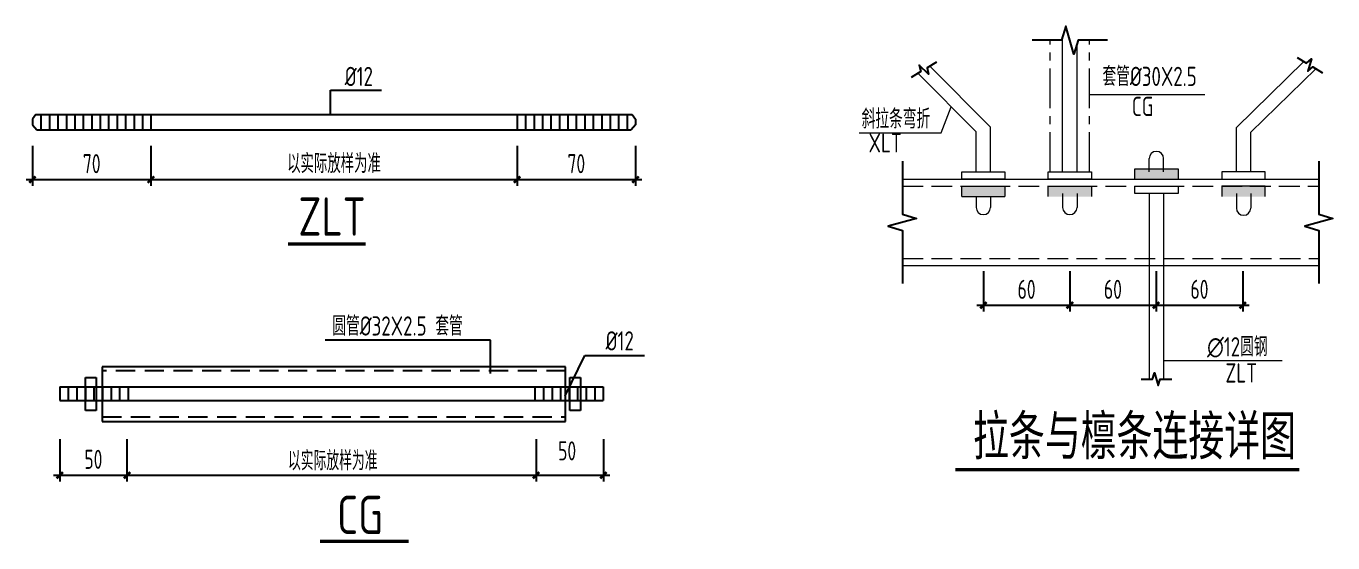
# Model space of a CAD drawing. Extents: x 19118 to 566552, y -1188739 to 92943.
# Drawn here: x 102443 to 122937, y -845386 to -837272 of the extents above; entities that cross this region are included whole.
import ezdxf

# ---------------------------------------------------------------- set-up
doc = ezdxf.new("R2010")
doc.units = 0
doc.header["$LTSCALE"] = 1000
doc.header["$MEASUREMENT"] = 0
for name, pattern in [('CENTER', [2, 1.25, -0.25, 0.25, -0.25]), ('DASH', [0.35, 0.25, -0.1]), ('HIDDEN2', [0.45, 0.3, -0.15])]:
    doc.linetypes.add(name, pattern=pattern)
doc.layers.get('0').update_dxf_attribs({"linetype": 'CONTINUOUS'})
doc.layers.get('Defpoints').update_dxf_attribs({"linetype": 'CONTINUOUS'})
for name, color, linetype in [('1', 140, 'CONTINUOUS'), ('DIM', 3, 'CONTINUOUS'), ('DIM1', 3, 'CONTINUOUS'), ('NUM', 7, 'CONTINUOUS'), ('REIN', 1, 'CONTINUOUS'), ('TEXT', 7, 'CONTINUOUS'), ('THIN', 7, 'CONTINUOUS'), ('中粗线', 7, 'CONTINUOUS'), ('梁__实线', 4, 'CONTINUOUS')]:
    doc.layers.add(name, color=color, linetype=linetype)
doc.styles.add('TSSD_Dimension', font='Tssdeng.shx', dxfattribs={"width": 0.7, "bigfont": 'hztxt.shx'})
doc.styles.add('TSSD_Label', font='tssdeng.shx', dxfattribs={"width": 0.6, "bigfont": 'hztxt.shx'})
doc.styles.add('TSSD_Rein', font='atssdeng.shx', dxfattribs={"width": 0.7, "bigfont": 'atssdchn.shx'})
doc.dimstyles.new('TSSD_25_100', dxfattribs={"dimtxt": 300, "dimasz": 100, "dimexe": 100, "dimexo": 250, "dimgap": 100, "dimtad": 1, "dimdec": 0, "dimlfac": 0.25, "dimzin": 0, "dimdsep": 46, "dimtxsty": 'TSSD_Dimension', "dimblk": 'ARCHTICK', "dimcen": 0, "dimdle": 100, "dimclrt": 7, "dimadec": 0, "dimazin": 0, "dimtfac": 1, "dimtdec": 0, "dimtix": 1, "dimtmove": 2, "dimatfit": 3, "dimfxl": 1, "dimtolj": 1, "dimtzin": 0, "dimarcsym": 0})

# ---------------------------------------------------------------- blocks, each defined once
blk = doc.blocks.new('_ArchTick')
at = {"color": 0, "linetype": 'ByBlock', "const_width": 0.4}
blk.add_lwpolyline([(-0.5, -0.5), (0.5, 0.5)], dxfattribs=at)
blk = doc.blocks.new('*D877')
at = {"layer": 'Defpoints', "color": 0}
for p in [(110441, -843508), (111496, -843508), (111496, -844324)]:
    blk.add_point(p, dxfattribs=at)
at = {"layer": 'DIM', "color": 0, "lineweight": -2}
for p, q in [((110441, -843758), (110441, -844424)), ((111496, -843758), (111496, -844424)), ((110341, -844324), (111596, -844324))]:
    blk.add_line(p, q, dxfattribs=at)
at = {"layer": 'DIM', "color": 0, "lineweight": -2, "xscale": 100, "yscale": 100, "zscale": 100, "rotation": 180}
blk.add_blockref('_ArchTick', (110441, -844324), dxfattribs=at)
at = {"layer": 'DIM', "color": 0, "lineweight": -2, "xscale": 100, "yscale": 100, "zscale": 100}
blk.add_blockref('_ArchTick', (111496, -844324), dxfattribs=at)
at = {"layer": 'DIM', "color": 7, "insert": (110928, -843941), "char_height": 300, "attachment_point": 5, "style": 'TSSD_Dimension'}
blk.add_mtext('\\A1;50', dxfattribs=at)
blk = doc.blocks.new('*D878')
at = {"layer": 'Defpoints', "color": 0}
for p in [(102970, -843508), (104025, -843508), (104025, -844324)]:
    blk.add_point(p, dxfattribs=at)
at = {"layer": 'DIM', "color": 0, "lineweight": -2}
for p, q in [((102970, -843758), (102970, -844424)), ((104025, -843758), (104025, -844424)), ((102870, -844324), (104125, -844324))]:
    blk.add_line(p, q, dxfattribs=at)
at = {"layer": 'DIM', "color": 0, "lineweight": -2, "xscale": 100, "yscale": 100, "zscale": 100, "rotation": 180}
blk.add_blockref('_ArchTick', (102970, -844324), dxfattribs=at)
at = {"layer": 'DIM', "color": 0, "lineweight": -2, "xscale": 100, "yscale": 100, "zscale": 100}
blk.add_blockref('_ArchTick', (104025, -844324), dxfattribs=at)
at = {"layer": 'DIM', "color": 7, "insert": (103498, -844074), "char_height": 300, "attachment_point": 5, "style": 'TSSD_Dimension'}
blk.add_mtext('\\A1;50', dxfattribs=at)
blk = doc.blocks.new('*D882')
at = {"layer": 'Defpoints', "color": 0}
for p in [(102543, -838902), (104400, -838902), (104400, -839682)]:
    blk.add_point(p, dxfattribs=at)
at = {"layer": 'DIM', "color": 0, "lineweight": -2}
for p, q in [((102543, -839152), (102543, -839782)), ((104400, -839152), (104400, -839782)), ((102443, -839682), (104500, -839682))]:
    blk.add_line(p, q, dxfattribs=at)
at = {"layer": 'DIM', "color": 0, "lineweight": -2, "xscale": 100, "yscale": 100, "zscale": 100, "rotation": 180}
blk.add_blockref('_ArchTick', (102543, -839682), dxfattribs=at)
at = {"layer": 'DIM', "color": 0, "lineweight": -2, "xscale": 100, "yscale": 100, "zscale": 100}
blk.add_blockref('_ArchTick', (104400, -839682), dxfattribs=at)
at = {"layer": 'DIM', "color": 7, "insert": (103472, -839432), "char_height": 300, "attachment_point": 5, "style": 'TSSD_Dimension'}
blk.add_mtext('\\A1;70', dxfattribs=at)
blk = doc.blocks.new('*D768')
at = {"layer": 'Defpoints', "color": 0}
for p in [(104400, -838902), (110144, -838902), (110144, -839682)]:
    blk.add_point(p, dxfattribs=at)
at = {"layer": 'DIM', "color": 0, "lineweight": -2}
for p, q in [((104400, -839152), (104400, -839782)), ((110144, -839152), (110144, -839782)), ((104300, -839682), (110244, -839682))]:
    blk.add_line(p, q, dxfattribs=at)
at = {"layer": 'DIM', "color": 0, "lineweight": -2, "xscale": 100, "yscale": 100, "zscale": 100, "rotation": 180}
blk.add_blockref('_ArchTick', (104400, -839682), dxfattribs=at)
at = {"layer": 'DIM', "color": 0, "lineweight": -2, "xscale": 100, "yscale": 100, "zscale": 100}
blk.add_blockref('_ArchTick', (110144, -839682), dxfattribs=at)
at = {"layer": 'DIM', "color": 7, "insert": (107272, -839431), "char_height": 300, "attachment_point": 5, "style": 'TSSD_Dimension'}
blk.add_mtext('\\A1;以实际放样为准', dxfattribs=at)
blk = doc.blocks.new('*D769')
at = {"layer": 'Defpoints', "color": 0}
for p in [(110144, -838902), (112001, -838902), (112001, -839682)]:
    blk.add_point(p, dxfattribs=at)
at = {"layer": 'DIM', "color": 0, "lineweight": -2}
for p, q in [((110144, -839152), (110144, -839782)), ((112001, -839152), (112001, -839782)), ((110044, -839682), (112101, -839682))]:
    blk.add_line(p, q, dxfattribs=at)
at = {"layer": 'DIM', "color": 0, "lineweight": -2, "xscale": 100, "yscale": 100, "zscale": 100, "rotation": 180}
blk.add_blockref('_ArchTick', (110144, -839682), dxfattribs=at)
at = {"layer": 'DIM', "color": 0, "lineweight": -2, "xscale": 100, "yscale": 100, "zscale": 100}
blk.add_blockref('_ArchTick', (112001, -839682), dxfattribs=at)
at = {"layer": 'DIM', "color": 7, "insert": (111072, -839432), "char_height": 300, "attachment_point": 5, "style": 'TSSD_Dimension'}
blk.add_mtext('\\A1;70', dxfattribs=at)
blk = doc.blocks.new('*D770')
at = {"layer": 'Defpoints', "color": 0}
for p in [(118810, -840870, 339), (120166, -840870, 339), (120166, -841655)]:
    blk.add_point(p, dxfattribs=at)
at = {"layer": 'DIM', "color": 0, "lineweight": -2}
for p, q in [((118810, -841120), (118810, -841755)), ((120166, -841120), (120166, -841755)), ((118710, -841655), (120266, -841655))]:
    blk.add_line(p, q, dxfattribs=at)
at = {"layer": 'DIM', "color": 0, "lineweight": -2, "xscale": 100, "yscale": 100, "zscale": 100, "rotation": 180}
blk.add_blockref('_ArchTick', (118810, -841655), dxfattribs=at)
at = {"layer": 'DIM', "color": 0, "lineweight": -2, "xscale": 100, "yscale": 100, "zscale": 100}
blk.add_blockref('_ArchTick', (120166, -841655), dxfattribs=at)
at = {"layer": 'DIM', "color": 7, "lineweight": 5, "insert": (119488, -841405), "char_height": 300, "attachment_point": 5, "style": 'TSSD_Dimension'}
blk.add_mtext('\\A1;60', dxfattribs=at)
blk = doc.blocks.new('*D771')
at = {"layer": 'Defpoints', "color": 0}
for p in [(117456, -840870, 339), (118813, -840870, 339), (118813, -841655)]:
    blk.add_point(p, dxfattribs=at)
at = {"layer": 'DIM', "color": 0, "lineweight": -2}
for p, q in [((117456, -841120), (117456, -841755)), ((118813, -841120), (118813, -841755)), ((117356, -841655), (118913, -841655))]:
    blk.add_line(p, q, dxfattribs=at)
at = {"layer": 'DIM', "color": 0, "lineweight": -2, "xscale": 100, "yscale": 100, "zscale": 100, "rotation": 180}
blk.add_blockref('_ArchTick', (117456, -841655), dxfattribs=at)
at = {"layer": 'DIM', "color": 0, "lineweight": -2, "xscale": 100, "yscale": 100, "zscale": 100}
blk.add_blockref('_ArchTick', (118813, -841655), dxfattribs=at)
at = {"layer": 'DIM', "color": 7, "lineweight": 5, "insert": (118134, -841405), "char_height": 300, "attachment_point": 5, "style": 'TSSD_Dimension'}
blk.add_mtext('\\A1;60', dxfattribs=at)
blk = doc.blocks.new('*D772')
at = {"layer": 'Defpoints', "color": 0}
for p in [(120166, -840870, 339), (121523, -840870, 339), (121523, -841655)]:
    blk.add_point(p, dxfattribs=at)
at = {"layer": 'DIM', "color": 0, "lineweight": -2}
for p, q in [((120166, -841120), (120166, -841755)), ((121523, -841120), (121523, -841755)), ((120066, -841655), (121623, -841655))]:
    blk.add_line(p, q, dxfattribs=at)
at = {"layer": 'DIM', "color": 0, "lineweight": -2, "xscale": 100, "yscale": 100, "zscale": 100, "rotation": 180}
blk.add_blockref('_ArchTick', (120166, -841655), dxfattribs=at)
at = {"layer": 'DIM', "color": 0, "lineweight": -2, "xscale": 100, "yscale": 100, "zscale": 100}
blk.add_blockref('_ArchTick', (121523, -841655), dxfattribs=at)
at = {"layer": 'DIM', "color": 7, "lineweight": 5, "insert": (120845, -841405), "char_height": 300, "attachment_point": 5, "style": 'TSSD_Dimension'}
blk.add_mtext('\\A1;60', dxfattribs=at)

msp = doc.modelspace()

# ---------------------------------------------------------------- hatches: boundary and pattern name
at = {"layer": '梁__实线', "linetype": 'Continuous'}
h = msp.add_hatch(color=256, dxfattribs=at)
h.paths.add_polyline_path([(120169.69, -839674.85), (120169.69, -839515.11), (119830.5, -839515.11), (119830.5, -839674.85)])
h.paths.add_polyline_path([(120508.88, -839674.85), (120508.88, -839515.11), (120169.69, -839515.11), (120169.69, -839674.85)])
h = msp.add_hatch(color=256, dxfattribs=at)
h.paths.add_polyline_path([(117455.58, -839947.66), (117455.58, -839787.92), (117116.39, -839787.92), (117116.39, -839947.66)])
h.paths.add_polyline_path([(117794.77, -839947.66), (117794.77, -839787.92), (117455.58, -839787.92), (117455.58, -839947.66)])
h = msp.add_hatch(color=256, dxfattribs=at)
h.paths.add_polyline_path([(118812.33, -839947.66), (118812.33, -839787.92), (118473.14, -839787.92), (118473.14, -839947.66)])
h.paths.add_polyline_path([(119151.52, -839947.66), (119151.52, -839787.92), (118812.33, -839787.92), (118812.33, -839947.66)])
h = msp.add_hatch(color=256, dxfattribs=at)
h.paths.add_polyline_path([(121536.93, -839947.66), (121536.93, -839787.92), (121876.12, -839787.92), (121876.12, -839947.66)])
h.paths.add_polyline_path([(121197.74, -839947.66), (121197.74, -839787.92), (121536.93, -839787.92), (121536.93, -839947.66)])

# ---------------------------------------------------------------- linework, layer by layer
at = {"lineweight": 5}
for p, q in [((119119.64, -838345.56, 192.96), (120928.44, -838345.56, 192.96)), ((116793.86, -838946.2, -485.42), (116952.91, -838541.1, -268.66)), ((120282.75, -842520.3, 192.96), (122141.61, -842520.3, 192.96))]:
    msp.add_line(p, q, dxfattribs=at)
at = {"color": 4, "linetype": 'DASH', "lineweight": 5, "ltscale": 1.3}
for p, q in [((116186.62, -839787.92, 192.96), (121637.44, -839787.92, 192.96)), ((121637.44, -839787.92, 192.96), (122703.72, -839787.92, 192.96)), ((116186.62, -840918.54, 192.96), (121651.22, -840918.54, 192.96)), ((121651.22, -840918.54, 192.96), (122715.2, -840918.54, 192.96))]:
    msp.add_line(p, q, dxfattribs=at)
for p, q in [((106552.18, -840692.31), (107768.12, -840692.31)), ((107052.81, -845360.68), (108442.58, -845360.68))]:
    msp.add_line(p, q)
at = {"linetype": 'Continuous'}
for p, q in [((102970.48, -842936.98), (102970.48, -843147.98)), ((103104.64, -842936.98), (103104.64, -843147.98)), ((103238.8, -842936.98), (103238.8, -843147.98)), ((103372.96, -842936.98), (103372.96, -843147.98)), ((103507.12, -842936.98), (103507.12, -843147.98)), ((103641.28, -842936.98), (103641.28, -843147.98)), ((103775.44, -842936.98), (103775.44, -843147.98)), ((103909.6, -842936.98), (103909.6, -843147.98)), ((104043.76, -842936.98), (104043.76, -843147.98)), ((110422.4, -842936.98), (110422.4, -843147.98)), ((110556.56, -842936.98), (110556.56, -843147.98)), ((110690.72, -842936.98), (110690.72, -843147.98)), ((110824.88, -842936.98), (110824.88, -843147.98)), ((110959.04, -842936.98), (110959.04, -843147.98)), ((111093.2, -842936.98), (111093.2, -843147.98)), ((111227.36, -842936.98), (111227.36, -843147.98)), ((111361.52, -842936.98), (111361.52, -843147.98)), ((111495.68, -842936.98), (111495.68, -843147.98))]:
    msp.add_line(p, q, dxfattribs=at)
at = {"layer": '1'}
for p, q in [((102593.46, -838660.29), (102543.23, -838735.33)), ((102543.23, -838735.33), (102543.23, -838821.37)), ((102543.23, -838821.37), (102612.27, -838901.59)), ((102675.89, -838660.29), (102675.89, -838901.59)), ((102808.55, -838660.29), (102808.55, -838901.59)), ((102941.21, -838660.29), (102941.21, -838901.59)), ((103073.87, -838660.29), (103073.87, -838901.59)), ((103206.53, -838660.29), (103206.53, -838901.59)), ((103339.19, -838660.29), (103339.19, -838901.59)), ((103471.85, -838660.29), (103471.85, -838901.59)), ((103604.51, -838660.29), (103604.51, -838901.59)), ((103737.17, -838660.29), (103737.17, -838901.59)), ((103869.83, -838660.29), (103869.83, -838901.59)), ((104002.49, -838660.29), (104002.49, -838901.59)), ((104135.15, -838660.29), (104135.15, -838901.59)), ((104267.81, -838660.29), (104267.81, -838901.59)), ((104400.47, -838660.29), (104400.47, -838901.59)), ((110143.54, -838660.29), (110143.54, -838901.59)), ((110276.2, -838660.29), (110276.2, -838901.59)), ((110408.86, -838660.29), (110408.86, -838901.59)), ((110541.52, -838660.29), (110541.52, -838901.59)), ((110674.18, -838660.29), (110674.18, -838901.59)), ((110806.84, -838660.29), (110806.84, -838901.59)), ((110939.5, -838660.29), (110939.5, -838901.59)), ((111072.16, -838660.29), (111072.16, -838901.59)), ((111204.82, -838660.29), (111204.82, -838901.59)), ((111337.48, -838660.29), (111337.48, -838901.59)), ((111470.14, -838660.29), (111470.14, -838901.59)), ((111602.8, -838660.29), (111602.8, -838901.59)), ((111735.46, -838660.29), (111735.46, -838901.59)), ((111868.12, -838660.29), (111868.12, -838901.59)), ((112000.78, -838821.37), (111931.75, -838901.59)), ((111950.56, -838660.29), (112000.78, -838735.33)), ((112000.78, -838735.33), (112000.78, -838821.37))]:
    msp.add_line(p, q, dxfattribs=at)
at = {"layer": 'DIM'}
msp.add_line((104026.79, -844324.05), (110439.37, -844324.05), dxfattribs=at)
at = {"layer": 'DIM1', "linetype": 'Continuous'}
for p, q in [((103636.72, -842621.31), (103636.72, -843481.53)), ((110902.36, -842621.31), (103636.72, -842621.31)), ((110902.36, -843481.53), (110902.36, -842621.31)), ((103372.4, -842791.28), (103542.5, -842791.28)), ((103372.4, -843308.37), (103372.4, -842791.28)), ((103542.5, -842791.28), (103542.5, -843308.37)), ((110969.62, -843308.37), (110969.62, -842791.28)), ((110969.62, -842791.28), (111139.72, -842791.28)), ((111139.72, -842791.28), (111139.72, -843308.37)), ((103542.5, -843308.37), (103372.4, -843308.37)), ((111139.72, -843308.37), (110969.62, -843308.37)), ((103636.72, -843481.53), (110902.36, -843481.53))]:
    msp.add_line(p, q, dxfattribs=at)
at = {"layer": 'DIM1', "linetype": 'HIDDEN2'}
for p, q in [((110902.36, -842682.07), (103636.72, -842682.07)), ((103636.72, -843405.58), (110902.36, -843405.58))]:
    msp.add_line(p, q, dxfattribs=at)
at = {"layer": 'NUM', "const_width": 50.25}
for points in [[(106552.18, -840692.31), (107768.12, -840692.31)], [(107052.81, -845360.68), (108442.58, -845360.68)]]:
    msp.add_lwpolyline(points, dxfattribs=at)
at = {"layer": 'NUM', "const_width": 50.25, "elevation": 192.96}
msp.add_lwpolyline([(117017.91, -844235.28), (122411.51, -844235.28)], dxfattribs=at)
at = {"layer": 'REIN', "color": 4, "linetype": 'ByBlock', "lineweight": 5}
for p, q in [((116186.62, -839674.85, 192.96), (121637.44, -839674.85, 192.96)), ((121637.44, -839674.85, 192.96), (122702.57, -839674.85, 192.96)), ((116186.62, -841031.6, 192.96), (121651.22, -841031.6, 192.96)), ((121651.22, -841031.6, 192.96), (122716.35, -841031.6, 192.96))]:
    msp.add_line(p, q, dxfattribs=at)
at = {"layer": 'TEXT'}
for p, q in [((107216.09, -838653.07), (107216.09, -838276.65)), ((107216.09, -838276.65), (108014.29, -838276.65)), ((109725.6, -842204.48), (107134.49, -842204.48)), ((109725.6, -842727.22), (109725.6, -842204.48)), ((110894.9, -843076.55), (111207.38, -842444.66)), ((111207.38, -842444.66), (112140.04, -842444.66))]:
    msp.add_line(p, q, dxfattribs=at)
at = {"layer": 'TEXT', "lineweight": 5}
msp.add_line((115510.18, -838946.2, -485.42), (116793.86, -838946.2, -485.42), dxfattribs=at)
at = {"layer": 'THIN'}
for points, elevation in [([(119401.04, -837493.52), (118942.98, -837493.52), (118872.63, -837714.62), (118752.03, -837272.42), (118681.68, -837493.52), (118223.62, -837493.52)], 192.96), ([(122375.75, -837763.56), (122525.79, -837854.53), (122602.08, -837787.93), (122547.02, -837980.26), (122623.31, -837913.66), (122773.34, -838004.64)], 144.72), ([(116723, -837837.58), (116572.05, -837927.87), (116595.29, -838026.7), (116450.68, -837887.74), (116473.93, -837986.56), (116322.97, -838076.85)], 144.72), ([(116186.62, -839393.45), (116186.62, -840222.58), (116407.72, -840292.93), (115965.52, -840413.53), (116186.62, -840483.88), (116186.62, -841313)], 192.96), ([(122716.35, -839393.45), (122716.35, -840222.58), (122937.45, -840292.93), (122495.25, -840413.53), (122716.35, -840483.88), (122716.35, -841313)], 192.96), ([(119930, -842817.7), (120110.9, -842817.7), (120142.56, -842718.2), (120196.83, -842917.19), (120228.48, -842817.7), (120409.38, -842817.7)], 192.96)]:
    msp.add_lwpolyline(points, dxfattribs=dict(at, elevation=elevation))
at = {"layer": '中粗线', "color": 4, "linetype": 'CENTER', "lineweight": 5, "ltscale": 0.5}
for p, q in [((118505.02, -839561.79, 192.96), (118505.02, -837493.52, 192.96)), ((119119.64, -839561.79, 192.96), (119119.64, -837493.52, 192.96))]:
    msp.add_line(p, q, dxfattribs=at)
at = {"layer": '梁__实线', "linetype": 'Continuous', "lineweight": 5}
for p, q in [((118699.27, -839561.79, 192.96), (118699.27, -837438.25, 192.96)), ((118925.39, -839561.79, 192.96), (118925.39, -837548.8, 192.96)), ((117568.64, -838857.7, 192.96), (116617.33, -837900.79, 192.96)), ((121423.87, -838862.67, 192.96), (122480.78, -837827.24, 192.96)), ((121649.99, -838938.04, 192.96), (122668.32, -837940.96, 192.96)), ((117342.52, -838933.08, 192.96), (116428.64, -838013.65, 192.96)), ((117342.52, -839561.79, 192.96), (117342.52, -838933.08, 192.96)), ((117568.64, -839561.79, 192.96), (117568.64, -838857.7, 192.96)), ((121423.87, -839561.79, 192.96), (121423.87, -838862.67, 192.96)), ((121649.99, -839561.79, 192.96), (121649.99, -838938.04, 192.96)), ((120056.63, -839561.79, 192.96), (120056.63, -839352.88, 192.96)), ((120282.75, -839561.79, 192.96), (120282.75, -839352.88, 192.96)), ((117116.39, -839674.85, 192.96), (117116.39, -839561.79, 192.96)), ((117116.39, -839561.79, 192.96), (117794.77, -839561.79, 192.96)), ((117794.77, -839561.79, 192.96), (117794.77, -839674.85, 192.96)), ((118473.14, -839561.79, 192.96), (119151.52, -839561.79, 192.96)), ((118473.14, -839674.85, 192.96), (118473.14, -839561.79, 192.96)), ((119151.52, -839561.79, 192.96), (119151.52, -839674.85, 192.96)), ((119830.5, -839674.85, 192.96), (119830.5, -839515.11, 192.96)), ((119830.5, -839515.11, 192.96), (120508.88, -839515.11, 192.96)), ((120508.88, -839515.11, 192.96), (120508.88, -839674.85, 192.96)), ((121876.12, -839561.59, 192.96), (121197.74, -839561.59, 192.96)), ((121197.74, -839561.59, 192.96), (121197.74, -839674.65, 192.96)), ((121876.12, -839674.65, 192.96), (121876.12, -839561.59, 192.96)), ((117794.77, -839674.85, 192.96), (117116.39, -839674.85, 192.96)), ((117116.39, -839787.92, 192.96), (117794.77, -839787.92, 192.96)), ((117116.39, -839947.66, 192.96), (117116.39, -839787.92, 192.96)), ((117794.77, -839787.92, 192.96), (117794.77, -839947.66, 192.96)), ((119151.52, -839674.85, 192.96), (118473.14, -839674.85, 192.96)), ((118473.14, -839787.92, 192.96), (119151.52, -839787.92, 192.96)), ((118473.14, -839947.66, 192.96), (118473.14, -839787.92, 192.96)), ((119151.52, -839787.92, 192.96), (119151.52, -839947.66, 192.96)), ((119830.5, -839900.98, 192.96), (119830.5, -839787.92, 192.96)), ((119830.5, -839787.92, 192.96), (120508.88, -839787.92, 192.96)), ((120508.88, -839787.92, 192.96), (120508.88, -839900.98, 192.96)), ((121197.74, -839674.65, 192.96), (121876.12, -839674.65, 192.96)), ((121876.12, -839787.92, 192.96), (121197.74, -839787.92, 192.96)), ((121197.74, -839787.92, 192.96), (121197.74, -839947.66, 192.96)), ((121876.12, -839947.66, 192.96), (121876.12, -839787.92, 192.96)), ((117116.39, -839947.66, 192.96), (117794.77, -839947.66, 192.96)), ((117342.52, -839947.66, 192.96), (117342.52, -840119.04, 192.96)), ((117568.64, -839947.66, 192.96), (117568.64, -840119.04, 192.96)), ((118699.27, -839900.98, 192.96), (118699.27, -840119.04, 192.96)), ((118925.39, -839900.98, 192.96), (118925.39, -840119.04, 192.96)), ((120508.88, -839900.98, 192.96), (119830.5, -839900.98, 192.96)), ((120056.63, -839900.98, 192.96), (120056.63, -842817.7, 192.96)), ((120282.75, -839900.98, 192.96), (120282.75, -842817.7, 192.96)), ((121423.87, -839900.98, 192.96), (121423.87, -840129.98, 192.96)), ((121649.99, -839900.98, 192.96), (121649.99, -840129.98, 192.96))]:
    msp.add_line(p, q, dxfattribs=at)
at = {"layer": '梁__实线', "linetype": 'Continuous'}
for p, q in [((102593.46, -838660.29), (111950.56, -838660.29)), ((102612.27, -838901.59), (111931.75, -838901.59)), ((102970.48, -842936.98), (111495.68, -842936.98)), ((102970.48, -843147.98), (111495.68, -843147.98))]:
    msp.add_line(p, q, dxfattribs=at)
at = {"layer": '梁__实线', "linetype": 'Continuous', "lineweight": 5}
for centre, start, end in [((120169.69, -839352.88, 192.96), 0, 180), ((117455.58, -840119.04, 192.96), 180, 0), ((118812.33, -840119.04, 192.96), 180, 0), ((121536.93, -840129.98, 192.96), 180, 0)]:
    msp.add_arc(centre, 113.06, start, end, dxfattribs=at)

# ---------------------------------------------------------------- texts
at = {"layer": 'TEXT'}
for s, height, style, width, p in [('%%C12', 301.5, 'TSSD_Rein', 0.75, (107440.26, -838213.52)), ('ZLT', 603, 'TSSD_Label', 0.8, (106712.18, -840563.53)), ('圆管%%c32X2.5 套管', 301.5, 'TSSD_Rein', 0.75, (107245.63, -842130.89)), ('%%c12', 301.5, 'TSSD_Rein', 0.75, (111532.18, -842365.2)), ('以实际放样为准', 301.5, 'TSSD_Rein', 0.7, (106550.5, -844246.26)), ('CG', 603, 'TSSD_Label', 0.8, (107318.98, -845247))]:
    msp.add_text(s, height=height, dxfattribs=dict(at, style=style, width=width)).set_placement(p)
at = {"layer": 'TEXT', "lineweight": 5}
for s, height, style, width, p in [('套管%%c30X2.5', 301.5, 'TSSD_Rein', 0.75, (119324.48, -838212.67, 192.96)), ('CG', 301.5, 'TSSD_Rein', 0.75, (119785.76, -838684.01, 192.96)), ('斜拉条弯折', 301.5, 'TSSD_Rein', 0.75, (115547.85, -838880.12, -485.42)), ('XLT', 301.5, 'TSSD_Rein', 0.75, (115655.06, -839255.69, 192.96)), ('∅12圆钢', 301.5, 'TSSD_Rein', 0.75, (120965.46, -842457.34, 192.96)), ('ZLT', 301.5, 'TSSD_Rein', 0.75, (121252.53, -842868.47, 192.96)), ('拉条与檩条连接详图', 703.5, 'TSSD_Label', 0.8, (117294.11, -844074.65, 532.15))]:
    msp.add_text(s, height=height, dxfattribs=dict(at, style=style, width=width)).set_placement(p)

# ---------------------------------------------------------------- dimensions: what is measured, and where the dimension line sits
at = {"layer": 'DIM'}
for p1, p2, distance, text, picture, middle in [((102543.23, -838901.59), (104400.47, -838901.59), -780.89, '70', '*D882', (103471.85, -839432.49)), ((104400.47, -838901.59), (110143.54, -838901.59), -780.89, '以实际放样为准', '*D768', (107272, -839431.31)), ((110143.54, -838901.59), (112000.78, -838901.59), -780.89, '70', '*D769', (111072.16, -839432.49)), ((102970.47, -843508.09), (104025.48, -843508.09), -815.96, '50', '*D878', (103497.98, -844074.05))]:
    dim = msp.add_aligned_dim(p1=p1, p2=p2, distance=distance, text=text, dimstyle='TSSD_25_100', dxfattribs=at)
    dim.commit()
    dim.dimension.update_dxf_attribs({"geometry": picture, "text_midpoint": middle})
at = {"layer": 'DIM', "lineweight": 5}
for base, p1, p2, picture, middle in [((118812.53, -841655.47, -146.23), (117455.58, -840869.93, 192.96), (118812.53, -840869.93, 192.96), '*D771', (118134.06, -841405.47, -146.23)), ((120166.47, -841655.47, -146.23), (118809.52, -840869.93, 192.96), (120166.47, -840869.93, 192.96), '*D770', (119488, -841405.47, -146.23)), ((121523.43, -841655.47, -146.23), (120166.47, -840869.93, 192.96), (121523.43, -840869.93, 192.96), '*D772', (120844.95, -841405.47, -146.23))]:
    dim = msp.add_linear_dim(base=base, p1=p1, p2=p2, text='60', dimstyle='TSSD_25_100', dxfattribs=at)
    dim.commit()
    dim.dimension.update_dxf_attribs({"geometry": picture, "text_midpoint": middle})
at = {"layer": 'DIM'}
dim = msp.add_linear_dim(base=(111495.68, -844324.05), p1=(110440.67, -843508.09), p2=(111495.68, -843508.09), angle=0, text='50', dimstyle='TSSD_25_100', dxfattribs=at)
dim.commit()
dim.dimension.update_dxf_attribs({"geometry": '*D877', "text_midpoint": (110927.66, -843941.39), "dimtype": 161})

doc.saveas('drawing.dxf')
